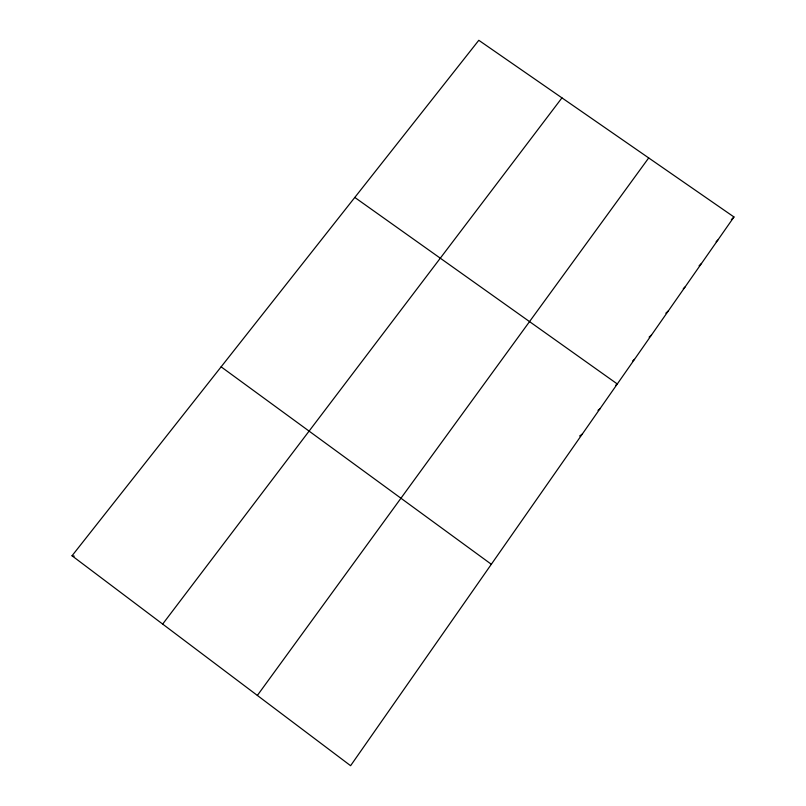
<?xml version="1.0" encoding="UTF-8"?>
<svg xmlns="http://www.w3.org/2000/svg" width="806" height="806" viewBox="0 0 806 806"><rect width="100%" height="100%" fill="white"/><g stroke="black" fill="none" stroke-linecap="round" stroke-linejoin="round"><path stroke-width="1.21" d="M733.974 216.975L350.6 765.7L72.026 555.777L478.804 40.3L733.974 216.975L731.344 219.615M257.366 695.437L648.699 157.936M162.661 624.076L561.953 97.869M716.141 241.74L717.834 240.067M699.094 265.768L701.522 263.411M683.266 288.689L685.04 287.007M665.837 313.191L668.375 310.864M649.112 337.12L651.53 334.964M632.72 360.866L634.503 359.335M615.603 385.359L617.295 383.968L354.801 197.44M597.992 410.355L599.896 408.884M579.635 436.006L582.295 434.061M72.026 555.777L74.273 556.15M221.126 366.841L491.328 564.271"/></g></svg>
